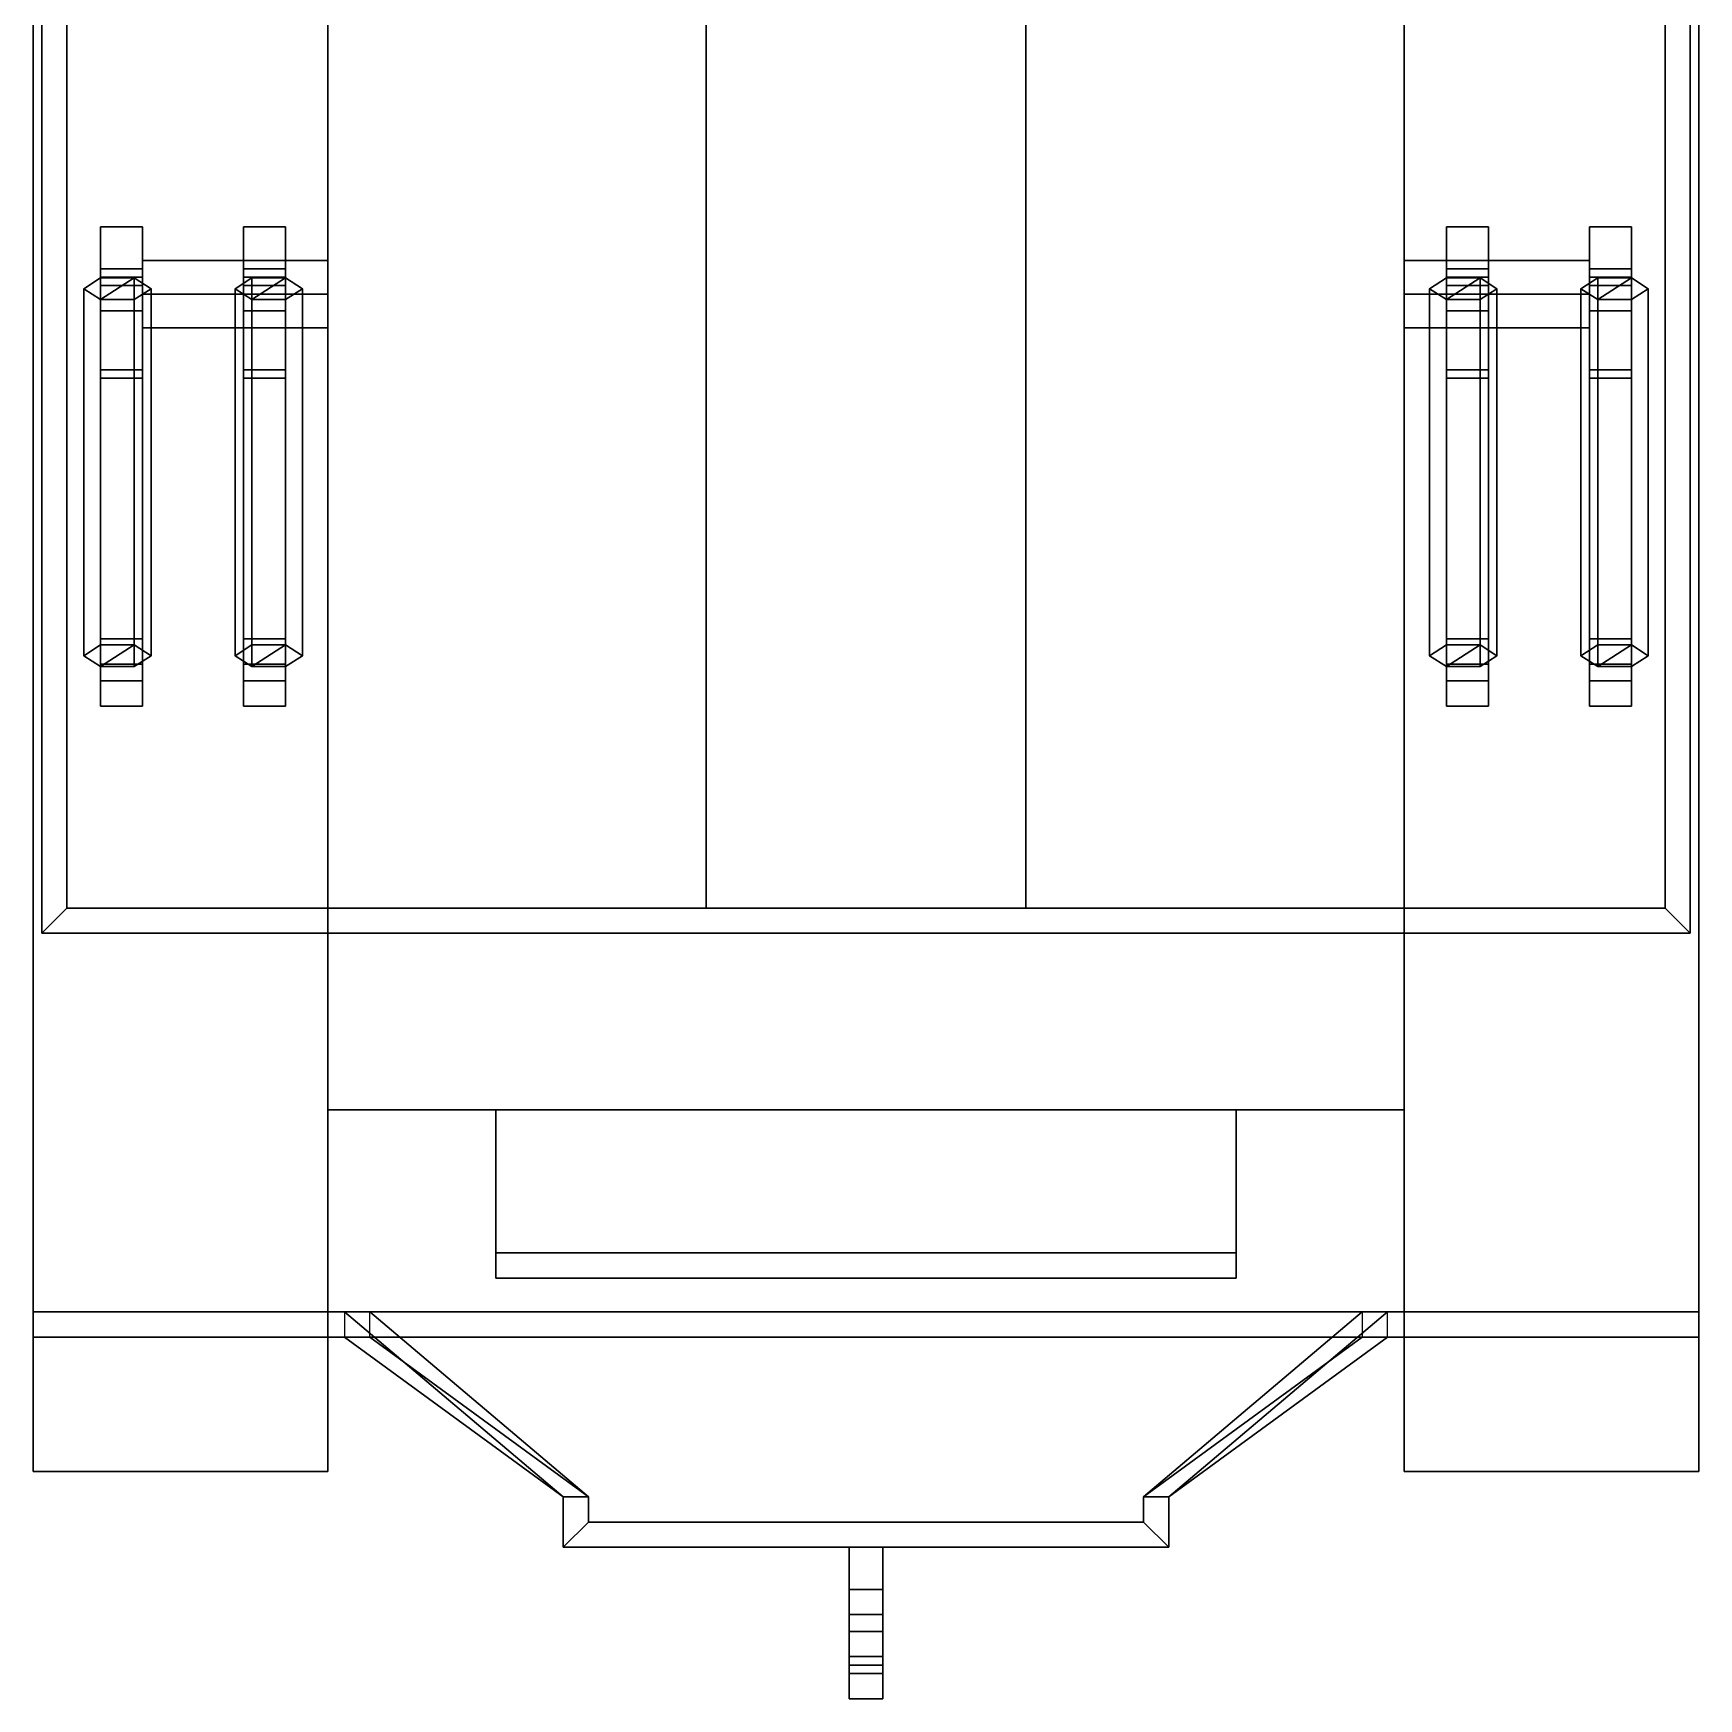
# Model space of a CAD drawing. Extents: x -1.1 to 1.1, y -2.12 to 1.84.
# Drawn here: x -0.99 to 0.99, y -2.12 to -0.14 of the extents above; entities that cross this region are included whole.
import ezdxf

# ---------------------------------------------------------------- set-up
doc = ezdxf.new("R2010")
doc.units = 0
doc.layers.get('0').update_dxf_attribs({"linetype": 'CONTINUOUS'})
doc.layers.add('SUSPENSION', color=5, linetype='CONTINUOUS')

msp = doc.modelspace()

# ---------------------------------------------------------------- linework, layer by layer
for points in [[(-0.64, 1.57, 0.37), (-0.64, -1.69, 0.84), (-0.64, 1.15, 0.75), (-0.64, 1.71, 0.66)], [(0.64, 1.15, 0.75), (0.64, -1.69, 0.84), (0.64, 1.57, 0.37), (0.64, 1.71, 0.66)], [(-0.99, -1.69, 0.84), (-0.99, -1.66, 0.87), (-0.99, 1.64, 0.87), (-0.99, 1.64, 0.84)], [(0.99, 1.64, 0.87), (0.99, -1.66, 0.87), (0.99, -1.69, 0.84), (0.99, 1.64, 0.84)], [(-0.64, 1.42, 0.29), (-0.64, -1.69, 0.29), (-0.64, -1.69, 0.84), (-0.64, 1.57, 0.37)], [(0.64, -1.69, 0.84), (0.64, -1.69, 0.29), (0.64, 1.42, 0.29), (0.64, 1.57, 0.37)], [(0.64, 1.42, 0.29), (0.64, -1.69, 0.29), (-0.64, -1.69, 0.29), (-0.64, 1.42, 0.29)], [(-0.64, 1.15, 0.75), (-0.64, -1.69, 0.84), (-0.64, 1.02, 0.84)], [(0.64, 1.02, 0.84), (0.64, -1.69, 0.84), (0.64, 1.15, 0.75), (0.64, 1.02, 0.84)], [(-0.99, 1.02, 0.87), (-0.99, -1.66, 0.87), (0.99, -1.66, 0.87), (0.99, 1.02, 0.87)], [(0.99, 1.02, 0.84), (0.99, -1.66, 0.84), (-0.99, -1.66, 0.84), (-0.99, 1.02, 0.84)], [(-0.98, 0.31, 1.49), (-0.98, 0.31, 0.87), (-0.98, -1.21, 0.87), (-0.98, -1.21, 1.49)], [(-0.98, -1.21, 1.49), (-0.95, -1.18, 1.49), (-0.95, 0.28, 1.49), (-0.98, 0.31, 1.49)], [(0.95, -1.18, 1.49), (0.98, -1.21, 1.49), (0.98, 0.31, 1.49), (0.95, 0.28, 1.49)], [(0.98, -1.21, 1.49), (0.98, -1.21, 0.87), (0.98, 0.31, 0.87), (0.98, 0.31, 1.49)], [(-0.95, -1.18, 1.49), (-0.95, -1.18, 0.87), (-0.95, 0.28, 0.87), (-0.95, 0.28, 1.49)], [(-0.64, -1.18, 0.97), (-0.19, -1.18, 0.97), (-0.19, 0.28, 0.97), (-0.64, 0.28, 0.97)], [(-0.19, 0.28, 0.97), (-0.19, -1.18, 0.97), (-0.19, -1.18, 0.87), (-0.19, 0.28, 0.87)], [(0.19, -1.18, 0.97), (0.64, -1.18, 0.97), (0.64, 0.28, 0.97), (0.19, 0.28, 0.97)], [(0.19, 0.28, 0.87), (0.19, -1.18, 0.87), (0.19, -1.18, 0.97), (0.19, 0.28, 0.97)], [(0.95, 0.28, 1.49), (0.95, 0.28, 0.87), (0.95, -1.18, 0.87), (0.95, -1.18, 1.49)], [(-0.95, -1.18, 1.49), (-0.98, -1.21, 1.49), (0.98, -1.21, 1.49), (0.95, -1.18, 1.49)], [(0.95, -1.18, 1.49), (0.95, -1.18, 0.87), (-0.95, -1.18, 0.87), (-0.95, -1.18, 1.49)], [(-0.98, -1.21, 1.49), (-0.98, -1.21, 0.87), (0.98, -1.21, 0.87), (0.98, -1.21, 1.49)], [(-0.64, -1.21, 0.87), (-0.64, -1.42, 0.87), (-0.64, -1.42, 1.34), (-0.64, -1.21, 1.34)], [(-0.64, -1.21, 1.34), (-0.64, -1.42, 1.34), (0.64, -1.42, 1.34), (0.64, -1.21, 1.34)], [(0.64, -1.42, 1.34), (0.64, -1.42, 0.87), (0.64, -1.21, 0.87), (0.64, -1.21, 1.34)], [(-0.64, -1.42, 1.34), (-0.64, -1.42, 0.87), (0.64, -1.42, 0.87), (0.64, -1.42, 1.34)], [(-0.44, -1.42, 0.99), (-0.44, -1.59, 1.04), (-0.44, -1.62, 1.32), (-0.44, -1.42, 1.32)], [(-0.44, -1.42, 1.32), (-0.44, -1.62, 1.32), (0.44, -1.62, 1.32), (0.44, -1.42, 1.32)], [(0.44, -1.42, 0.99), (0.44, -1.59, 1.04), (-0.44, -1.59, 1.04), (-0.44, -1.42, 0.99)], [(0.44, -1.62, 1.32), (0.44, -1.59, 1.04), (0.44, -1.42, 0.99), (0.44, -1.42, 1.32)], [(-0.44, -1.62, 1.32), (-0.44, -1.59, 1.04), (0.44, -1.59, 1.04), (0.44, -1.62, 1.32)], [(0.99, -1.69, 0.84), (0.99, -1.66, 0.87), (-0.99, -1.66, 0.87), (-0.99, -1.69, 0.84)], [(-0.99, -1.66, 0.87), (-0.99, -1.85, 0.73), (-0.64, -1.85, 0.73), (-0.64, -1.66, 0.87)], [(-0.99, -1.85, 0.62), (-0.99, -1.85, 0.73), (-0.99, -1.66, 0.87), (-0.99, -1.69, 0.84)], [(-0.99, -1.69, 0.84), (-0.99, -1.66, 0.87), (-0.64, -1.66, 0.87), (-0.64, -1.69, 0.84)], [(-0.64, -1.66, 0.87), (-0.64, -1.85, 0.73), (-0.64, -1.85, 0.62), (-0.64, -1.69, 0.84)], [(-0.62, -1.66, 0.87), (-0.62, -1.69, 0.73), (-0.36, -1.88, 0.89), (-0.36, -1.88, 0.99)], [(-0.36, -1.88, 0.99), (-0.33, -1.88, 0.99), (-0.59, -1.66, 0.87), (-0.62, -1.66, 0.87)], [(-0.33, -1.88, 0.99), (-0.33, -1.88, 0.89), (-0.59, -1.69, 0.73), (-0.59, -1.66, 0.87)], [(0.59, -1.66, 0.87), (0.59, -1.69, 0.73), (0.33, -1.88, 0.89), (0.33, -1.88, 0.99)], [(0.33, -1.88, 0.99), (0.36, -1.88, 0.99), (0.62, -1.66, 0.87), (0.59, -1.66, 0.87)], [(0.36, -1.88, 0.99), (0.36, -1.88, 0.89), (0.62, -1.69, 0.73), (0.62, -1.66, 0.87)], [(0.64, -1.66, 0.87), (0.64, -1.85, 0.73), (0.99, -1.85, 0.73), (0.99, -1.66, 0.87)], [(0.64, -1.85, 0.62), (0.64, -1.85, 0.73), (0.64, -1.66, 0.87), (0.64, -1.69, 0.84)], [(0.64, -1.69, 0.84), (0.64, -1.66, 0.87), (0.99, -1.66, 0.87), (0.99, -1.69, 0.84)], [(0.99, -1.66, 0.87), (0.99, -1.85, 0.73), (0.99, -1.85, 0.62), (0.99, -1.69, 0.84)], [(-0.64, -1.69, 0.84), (-0.64, -1.85, 0.62), (-0.99, -1.85, 0.62), (-0.99, -1.69, 0.84)], [(-0.64, -1.69, 0.84), (-0.64, -1.69, 0.29), (0.64, -1.69, 0.29), (0.64, -1.69, 0.84)], [(-0.62, -1.69, 0.73), (-0.59, -1.69, 0.73), (-0.33, -1.88, 0.89), (-0.36, -1.88, 0.89)], [(0.59, -1.69, 0.73), (0.62, -1.69, 0.73), (0.36, -1.88, 0.89), (0.33, -1.88, 0.89)], [(0.99, -1.69, 0.84), (0.99, -1.85, 0.62), (0.64, -1.85, 0.62), (0.64, -1.69, 0.84)], [(-0.99, -1.85, 0.73), (-0.99, -1.85, 0.62), (-0.64, -1.85, 0.62), (-0.64, -1.85, 0.73)], [(0.64, -1.85, 0.73), (0.64, -1.85, 0.62), (0.99, -1.85, 0.62), (0.99, -1.85, 0.73)], [(-0.36, -1.88, 0.99), (-0.36, -1.88, 0.89), (-0.36, -1.94, 0.89), (-0.36, -1.94, 0.99)], [(-0.36, -1.88, 0.89), (-0.33, -1.88, 0.89), (-0.33, -1.91, 0.89), (-0.36, -1.94, 0.89)], [(-0.36, -1.94, 0.99), (-0.33, -1.91, 0.99), (-0.33, -1.88, 0.99), (-0.36, -1.88, 0.99)], [(-0.33, -1.91, 0.99), (-0.33, -1.91, 0.89), (-0.33, -1.88, 0.89), (-0.33, -1.88, 0.99)], [(0.33, -1.88, 0.89), (0.36, -1.88, 0.89), (0.36, -1.94, 0.89), (0.33, -1.91, 0.89)], [(0.33, -1.88, 0.99), (0.33, -1.88, 0.89), (0.33, -1.91, 0.89), (0.33, -1.91, 0.99)], [(0.33, -1.91, 0.99), (0.36, -1.94, 0.99), (0.36, -1.88, 0.99), (0.33, -1.88, 0.99)], [(0.36, -1.94, 0.99), (0.36, -1.94, 0.89), (0.36, -1.88, 0.89), (0.36, -1.88, 0.99)], [(0.33, -1.91, 0.89), (0.36, -1.94, 0.89), (-0.36, -1.94, 0.89), (-0.33, -1.91, 0.89)], [(-0.33, -1.91, 0.99), (-0.36, -1.94, 0.99), (0.36, -1.94, 0.99), (0.33, -1.91, 0.99)], [(0.33, -1.91, 0.99), (0.33, -1.91, 0.89), (-0.33, -1.91, 0.89), (-0.33, -1.91, 0.99)], [(-0.36, -1.94, 0.99), (-0.36, -1.94, 0.89), (0.36, -1.94, 0.89), (0.36, -1.94, 0.99)], [(-0.02, -1.99, 1.04), (0.02, -1.99, 1.04), (0.02, -1.94, 0.99), (-0.02, -1.94, 0.99)], [(-0.02, -1.94, 0.89), (0.02, -1.94, 0.89), (0.02, -1.99, 0.84), (-0.02, -1.99, 0.84)], [(-0.02, -1.94, 0.99), (-0.02, -1.94, 0.89), (-0.02, -1.99, 0.84), (-0.02, -1.99, 1.04)], [(0.02, -1.99, 1.04), (0.02, -1.99, 0.84), (0.02, -1.94, 0.89), (0.02, -1.94, 0.99)], [(-0.02, -2.02, 0.91), (0.02, -2.02, 0.91), (0.02, -1.99, 0.94), (-0.02, -1.99, 0.94)], [(-0.02, -1.99, 0.84), (0.02, -1.99, 0.84), (0.02, -2.02, 0.83), (-0.02, -2.02, 0.83)], [(-0.02, -1.99, 0.94), (-0.02, -1.99, 0.84), (-0.02, -2.02, 0.83), (-0.02, -2.02, 0.91)], [(-0.02, -1.99, 0.94), (0.02, -1.99, 0.94), (0.02, -1.99, 1.04), (-0.02, -1.99, 1.04)], [(0.02, -2.02, 0.91), (0.02, -2.02, 0.83), (0.02, -1.99, 0.84), (0.02, -1.99, 0.94)], [(-0.02, -2.02, 0.87), (-0.02, -2.02, 0.83), (-0.02, -2.04, 0.83), (-0.02, -2.04, 0.87)], [(-0.02, -2.04, 0.87), (0.02, -2.04, 0.87), (0.02, -2.02, 0.87), (-0.02, -2.02, 0.87)], [(-0.02, -2.02, 0.83), (0.02, -2.02, 0.83), (0.02, -2.04, 0.83), (-0.02, -2.04, 0.83)], [(-0.02, -2.02, 0.87), (0.02, -2.02, 0.87), (0.02, -2.02, 0.91), (-0.02, -2.02, 0.91)], [(0.02, -2.04, 0.87), (0.02, -2.04, 0.83), (0.02, -2.02, 0.83), (0.02, -2.02, 0.87)], [(-0.02, -2.04, 0.89), (-0.02, -2.04, 0.83), (-0.02, -2.09, 0.85), (-0.02, -2.07, 0.91)], [(-0.02, -2.07, 0.91), (0.02, -2.07, 0.91), (0.02, -2.04, 0.89), (-0.02, -2.04, 0.89)], [(-0.02, -2.04, 0.83), (0.02, -2.04, 0.83), (0.02, -2.09, 0.85), (-0.02, -2.09, 0.85)], [(-0.02, -2.04, 0.89), (0.02, -2.04, 0.89), (0.02, -2.04, 0.87), (-0.02, -2.04, 0.87)], [(0.02, -2.07, 0.91), (0.02, -2.09, 0.85), (0.02, -2.04, 0.83), (0.02, -2.04, 0.89)], [(-0.02, -2.07, 0.91), (-0.02, -2.09, 0.85), (-0.02, -2.12, 0.91), (-0.02, -2.08, 0.99)], [(-0.02, -2.08, 0.99), (0.02, -2.08, 0.99), (0.02, -2.07, 0.91), (-0.02, -2.07, 0.91)], [(0.02, -2.08, 0.99), (0.02, -2.12, 0.91), (0.02, -2.09, 0.85), (0.02, -2.07, 0.91)], [(-0.02, -2.12, 0.91), (0.02, -2.12, 0.91), (0.02, -2.08, 0.99), (-0.02, -2.08, 0.99)], [(-0.02, -2.09, 0.85), (0.02, -2.09, 0.85), (0.02, -2.12, 0.91), (-0.02, -2.12, 0.91)]]:
    msp.add_3dface(points)
at = {"layer": 'SUSPENSION'}
for points in [[(-0.91, -0.37, 0.41), (-0.91, -0.37, 0.48), (-0.86, -0.37, 0.48), (-0.86, -0.37, 0.41)], [(-0.91, -0.42, 0.58), (-0.91, -0.37, 0.48), (-0.91, -0.37, 0.41), (-0.91, -0.44, 0.52)], [(-0.91, -0.44, 0.52), (-0.91, -0.37, 0.41), (-0.91, -0.43, 0.33), (-0.91, -0.47, 0.41)], [(-0.91, -0.43, 0.33), (-0.91, -0.37, 0.41), (-0.86, -0.37, 0.41), (-0.86, -0.43, 0.33)], [(-0.86, -0.42, 0.58), (-0.86, -0.37, 0.48), (-0.91, -0.37, 0.48), (-0.91, -0.42, 0.58)], [(-0.86, -0.37, 0.41), (-0.86, -0.37, 0.48), (-0.86, -0.42, 0.58), (-0.86, -0.44, 0.52)], [(-0.86, -0.43, 0.33), (-0.86, -0.37, 0.41), (-0.86, -0.44, 0.52), (-0.86, -0.47, 0.41)], [(-0.74, -0.37, 0.41), (-0.74, -0.37, 0.48), (-0.69, -0.37, 0.48), (-0.69, -0.37, 0.41)], [(-0.74, -0.42, 0.58), (-0.74, -0.37, 0.48), (-0.74, -0.37, 0.41), (-0.74, -0.44, 0.52)], [(-0.74, -0.44, 0.52), (-0.74, -0.37, 0.41), (-0.74, -0.43, 0.33), (-0.74, -0.47, 0.41)], [(-0.74, -0.43, 0.33), (-0.74, -0.37, 0.41), (-0.69, -0.37, 0.41), (-0.69, -0.43, 0.33)], [(-0.69, -0.42, 0.58), (-0.69, -0.37, 0.48), (-0.74, -0.37, 0.48), (-0.74, -0.42, 0.58)], [(-0.69, -0.37, 0.41), (-0.69, -0.37, 0.48), (-0.69, -0.42, 0.58), (-0.69, -0.44, 0.52)], [(-0.69, -0.43, 0.33), (-0.69, -0.37, 0.41), (-0.69, -0.44, 0.52), (-0.69, -0.47, 0.41)], [(0.69, -0.44, 0.52), (0.69, -0.37, 0.41), (0.69, -0.43, 0.33), (0.69, -0.47, 0.41)], [(0.69, -0.42, 0.58), (0.69, -0.37, 0.48), (0.69, -0.37, 0.41), (0.69, -0.44, 0.52)], [(0.69, -0.37, 0.41), (0.69, -0.37, 0.48), (0.74, -0.37, 0.48), (0.74, -0.37, 0.41)], [(0.69, -0.43, 0.33), (0.69, -0.37, 0.41), (0.74, -0.37, 0.41), (0.74, -0.43, 0.33)], [(0.74, -0.42, 0.58), (0.74, -0.37, 0.48), (0.69, -0.37, 0.48), (0.69, -0.42, 0.58)], [(0.74, -0.43, 0.33), (0.74, -0.37, 0.41), (0.74, -0.44, 0.52), (0.74, -0.47, 0.41)], [(0.74, -0.37, 0.41), (0.74, -0.37, 0.48), (0.74, -0.42, 0.58), (0.74, -0.44, 0.52)], [(0.86, -0.44, 0.52), (0.86, -0.37, 0.41), (0.86, -0.43, 0.33), (0.86, -0.47, 0.41)], [(0.86, -0.43, 0.33), (0.86, -0.37, 0.41), (0.91, -0.37, 0.41), (0.91, -0.43, 0.33)], [(0.86, -0.42, 0.58), (0.86, -0.37, 0.48), (0.86, -0.37, 0.41), (0.86, -0.44, 0.52)], [(0.91, -0.42, 0.58), (0.91, -0.37, 0.48), (0.86, -0.37, 0.48), (0.86, -0.42, 0.58)], [(0.86, -0.37, 0.41), (0.86, -0.37, 0.48), (0.91, -0.37, 0.48), (0.91, -0.37, 0.41)], [(0.91, -0.43, 0.33), (0.91, -0.37, 0.41), (0.91, -0.44, 0.52), (0.91, -0.47, 0.41)], [(0.91, -0.37, 0.41), (0.91, -0.37, 0.48), (0.91, -0.42, 0.58), (0.91, -0.44, 0.52)], [(-0.64, -0.45, 0.41), (-0.64, -0.41, 0.37), (-0.86, -0.41, 0.37), (-0.86, -0.45, 0.41)], [(-0.64, -0.41, 0.37), (-0.64, -0.45, 0.33), (-0.86, -0.45, 0.33), (-0.86, -0.41, 0.37)], [(0.86, -0.41, 0.37), (0.86, -0.45, 0.33), (0.64, -0.45, 0.33), (0.64, -0.41, 0.37)], [(0.86, -0.45, 0.41), (0.86, -0.41, 0.37), (0.64, -0.41, 0.37), (0.64, -0.45, 0.41)], [(-0.91, -0.8671, 0.3578), (-0.93, -0.88, 0.39), (-0.93, -0.4436, 0.5645), (-0.91, -0.4307, 0.5324)], [(-0.91, -0.4307, 0.5324), (-0.93, -0.4436, 0.5645), (-0.91, -0.4565, 0.5967), (-0.87, -0.4307, 0.5324)], [(-0.86, -0.44, 0.52), (-0.86, -0.42, 0.58), (-0.91, -0.42, 0.58), (-0.91, -0.44, 0.52)], [(-0.91, -0.54, 0.28), (-0.91, -0.43, 0.33), (-0.86, -0.43, 0.33), (-0.86, -0.54, 0.28)], [(-0.91, -0.47, 0.41), (-0.91, -0.43, 0.33), (-0.91, -0.54, 0.28), (-0.91, -0.55, 0.35)], [(-0.87, -0.8671, 0.3578), (-0.91, -0.8671, 0.3578), (-0.91, -0.4307, 0.5324), (-0.87, -0.4307, 0.5324)], [(-0.87, -0.4307, 0.5324), (-0.91, -0.4565, 0.5967), (-0.87, -0.4565, 0.5967), (-0.85, -0.4436, 0.5645)], [(-0.85, -0.88, 0.39), (-0.87, -0.8671, 0.3578), (-0.87, -0.4307, 0.5324), (-0.85, -0.4436, 0.5645)], [(-0.86, -0.54, 0.28), (-0.86, -0.43, 0.33), (-0.86, -0.47, 0.41), (-0.86, -0.55, 0.35)], [(-0.73, -0.8671, 0.3578), (-0.75, -0.88, 0.39), (-0.75, -0.4436, 0.5645), (-0.73, -0.4307, 0.5324)], [(-0.73, -0.4307, 0.5324), (-0.75, -0.4436, 0.5645), (-0.73, -0.4565, 0.5967), (-0.69, -0.4307, 0.5324)], [(-0.69, -0.44, 0.52), (-0.69, -0.42, 0.58), (-0.74, -0.42, 0.58), (-0.74, -0.44, 0.52)], [(-0.74, -0.54, 0.28), (-0.74, -0.43, 0.33), (-0.69, -0.43, 0.33), (-0.69, -0.54, 0.28)], [(-0.74, -0.47, 0.41), (-0.74, -0.43, 0.33), (-0.74, -0.54, 0.28), (-0.74, -0.55, 0.35)], [(-0.69, -0.8671, 0.3578), (-0.73, -0.8671, 0.3578), (-0.73, -0.4307, 0.5324), (-0.69, -0.4307, 0.5324)], [(-0.69, -0.4307, 0.5324), (-0.73, -0.4565, 0.5967), (-0.69, -0.4565, 0.5967), (-0.67, -0.4436, 0.5645)], [(-0.69, -0.54, 0.28), (-0.69, -0.43, 0.33), (-0.69, -0.47, 0.41), (-0.69, -0.55, 0.35)], [(-0.67, -0.88, 0.39), (-0.69, -0.8671, 0.3578), (-0.69, -0.4307, 0.5324), (-0.67, -0.4436, 0.5645)], [(0.69, -0.8671, 0.3578), (0.67, -0.88, 0.39), (0.67, -0.4436, 0.5645), (0.69, -0.4307, 0.5324)], [(0.69, -0.4307, 0.5324), (0.67, -0.4436, 0.5645), (0.69, -0.4565, 0.5967), (0.73, -0.4307, 0.5324)], [(0.74, -0.44, 0.52), (0.74, -0.42, 0.58), (0.69, -0.42, 0.58), (0.69, -0.44, 0.52)], [(0.69, -0.47, 0.41), (0.69, -0.43, 0.33), (0.69, -0.54, 0.28), (0.69, -0.55, 0.35)], [(0.69, -0.54, 0.28), (0.69, -0.43, 0.33), (0.74, -0.43, 0.33), (0.74, -0.54, 0.28)], [(0.73, -0.8671, 0.3578), (0.69, -0.8671, 0.3578), (0.69, -0.4307, 0.5324), (0.73, -0.4307, 0.5324)], [(0.73, -0.4307, 0.5324), (0.69, -0.4565, 0.5967), (0.73, -0.4565, 0.5967), (0.75, -0.4436, 0.5645)], [(0.75, -0.88, 0.39), (0.73, -0.8671, 0.3578), (0.73, -0.4307, 0.5324), (0.75, -0.4436, 0.5645)], [(0.74, -0.54, 0.28), (0.74, -0.43, 0.33), (0.74, -0.47, 0.41), (0.74, -0.55, 0.35)], [(0.87, -0.8671, 0.3578), (0.85, -0.88, 0.39), (0.85, -0.4436, 0.5645), (0.87, -0.4307, 0.5324)], [(0.87, -0.4307, 0.5324), (0.85, -0.4436, 0.5645), (0.87, -0.4565, 0.5967), (0.91, -0.4307, 0.5324)], [(0.91, -0.44, 0.52), (0.91, -0.42, 0.58), (0.86, -0.42, 0.58), (0.86, -0.44, 0.52)], [(0.86, -0.47, 0.41), (0.86, -0.43, 0.33), (0.86, -0.54, 0.28), (0.86, -0.55, 0.35)], [(0.86, -0.54, 0.28), (0.86, -0.43, 0.33), (0.91, -0.43, 0.33), (0.91, -0.54, 0.28)], [(0.91, -0.8671, 0.3578), (0.87, -0.8671, 0.3578), (0.87, -0.4307, 0.5324), (0.91, -0.4307, 0.5324)], [(0.91, -0.4307, 0.5324), (0.87, -0.4565, 0.5967), (0.91, -0.4565, 0.5967), (0.93, -0.4436, 0.5645)], [(0.91, -0.54, 0.28), (0.91, -0.43, 0.33), (0.91, -0.47, 0.41), (0.91, -0.55, 0.35)], [(0.93, -0.88, 0.39), (0.91, -0.8671, 0.3578), (0.91, -0.4307, 0.5324), (0.93, -0.4436, 0.5645)], [(-0.93, -0.88, 0.39), (-0.91, -0.8929, 0.4222), (-0.91, -0.4565, 0.5967), (-0.93, -0.4436, 0.5645)], [(-0.86, -0.47, 0.41), (-0.86, -0.44, 0.52), (-0.91, -0.44, 0.52), (-0.91, -0.47, 0.41)], [(-0.87, -0.8929, 0.4222), (-0.85, -0.88, 0.39), (-0.85, -0.4436, 0.5645), (-0.87, -0.4565, 0.5967)], [(-0.64, -0.49, 0.37), (-0.64, -0.45, 0.41), (-0.86, -0.45, 0.41), (-0.86, -0.49, 0.37)], [(-0.64, -0.45, 0.33), (-0.64, -0.49, 0.37), (-0.86, -0.49, 0.37), (-0.86, -0.45, 0.33)], [(-0.75, -0.88, 0.39), (-0.73, -0.8929, 0.4222), (-0.73, -0.4565, 0.5967), (-0.75, -0.4436, 0.5645)], [(-0.69, -0.47, 0.41), (-0.69, -0.44, 0.52), (-0.74, -0.44, 0.52), (-0.74, -0.47, 0.41)], [(-0.69, -0.8929, 0.4222), (-0.67, -0.88, 0.39), (-0.67, -0.4436, 0.5645), (-0.69, -0.4565, 0.5967)], [(0.86, -0.45, 0.33), (0.86, -0.49, 0.37), (0.64, -0.49, 0.37), (0.64, -0.45, 0.33)], [(0.86, -0.49, 0.37), (0.86, -0.45, 0.41), (0.64, -0.45, 0.41), (0.64, -0.49, 0.37)], [(0.67, -0.88, 0.39), (0.69, -0.8929, 0.4222), (0.69, -0.4565, 0.5967), (0.67, -0.4436, 0.5645)], [(0.74, -0.47, 0.41), (0.74, -0.44, 0.52), (0.69, -0.44, 0.52), (0.69, -0.47, 0.41)], [(0.73, -0.8929, 0.4222), (0.75, -0.88, 0.39), (0.75, -0.4436, 0.5645), (0.73, -0.4565, 0.5967)], [(0.85, -0.88, 0.39), (0.87, -0.8929, 0.4222), (0.87, -0.4565, 0.5967), (0.85, -0.4436, 0.5645)], [(0.91, -0.47, 0.41), (0.91, -0.44, 0.52), (0.86, -0.44, 0.52), (0.86, -0.47, 0.41)], [(0.91, -0.8929, 0.4222), (0.93, -0.88, 0.39), (0.93, -0.4436, 0.5645), (0.91, -0.4565, 0.5967)], [(-0.91, -0.8929, 0.4222), (-0.87, -0.8929, 0.4222), (-0.87, -0.4565, 0.5967), (-0.91, -0.4565, 0.5967)], [(-0.86, -0.55, 0.35), (-0.86, -0.47, 0.41), (-0.91, -0.47, 0.41), (-0.91, -0.55, 0.35)], [(-0.69, -0.55, 0.35), (-0.69, -0.47, 0.41), (-0.74, -0.47, 0.41), (-0.74, -0.55, 0.35)], [(-0.73, -0.8929, 0.4222), (-0.69, -0.8929, 0.4222), (-0.69, -0.4565, 0.5967), (-0.73, -0.4565, 0.5967)], [(0.69, -0.8929, 0.4222), (0.73, -0.8929, 0.4222), (0.73, -0.4565, 0.5967), (0.69, -0.4565, 0.5967)], [(0.74, -0.55, 0.35), (0.74, -0.47, 0.41), (0.69, -0.47, 0.41), (0.69, -0.55, 0.35)], [(0.91, -0.55, 0.35), (0.91, -0.47, 0.41), (0.86, -0.47, 0.41), (0.86, -0.55, 0.35)], [(0.87, -0.8929, 0.4222), (0.91, -0.8929, 0.4222), (0.91, -0.4565, 0.5967), (0.87, -0.4565, 0.5967)], [(-0.91, -0.55, 0.35), (-0.91, -0.54, 0.28), (-0.91, -0.91, 0.28), (-0.91, -0.86, 0.35)], [(-0.91, -0.91, 0.28), (-0.91, -0.54, 0.28), (-0.86, -0.54, 0.28), (-0.86, -0.91, 0.28)], [(-0.86, -0.86, 0.35), (-0.86, -0.55, 0.35), (-0.91, -0.55, 0.35), (-0.91, -0.86, 0.35)], [(-0.86, -0.91, 0.28), (-0.86, -0.54, 0.28), (-0.86, -0.55, 0.35), (-0.86, -0.86, 0.35)], [(-0.74, -0.55, 0.35), (-0.74, -0.54, 0.28), (-0.74, -0.91, 0.28), (-0.74, -0.86, 0.35)], [(-0.74, -0.91, 0.28), (-0.74, -0.54, 0.28), (-0.69, -0.54, 0.28), (-0.69, -0.91, 0.28)], [(-0.69, -0.86, 0.35), (-0.69, -0.55, 0.35), (-0.74, -0.55, 0.35), (-0.74, -0.86, 0.35)], [(-0.69, -0.91, 0.28), (-0.69, -0.54, 0.28), (-0.69, -0.55, 0.35), (-0.69, -0.86, 0.35)], [(0.69, -0.91, 0.28), (0.69, -0.54, 0.28), (0.74, -0.54, 0.28), (0.74, -0.91, 0.28)], [(0.69, -0.55, 0.35), (0.69, -0.54, 0.28), (0.69, -0.91, 0.28), (0.69, -0.86, 0.35)], [(0.74, -0.86, 0.35), (0.74, -0.55, 0.35), (0.69, -0.55, 0.35), (0.69, -0.86, 0.35)], [(0.74, -0.91, 0.28), (0.74, -0.54, 0.28), (0.74, -0.55, 0.35), (0.74, -0.86, 0.35)], [(0.86, -0.55, 0.35), (0.86, -0.54, 0.28), (0.86, -0.91, 0.28), (0.86, -0.86, 0.35)], [(0.86, -0.91, 0.28), (0.86, -0.54, 0.28), (0.91, -0.54, 0.28), (0.91, -0.91, 0.28)], [(0.91, -0.86, 0.35), (0.91, -0.55, 0.35), (0.86, -0.55, 0.35), (0.86, -0.86, 0.35)], [(0.91, -0.91, 0.28), (0.91, -0.54, 0.28), (0.91, -0.55, 0.35), (0.91, -0.86, 0.35)], [(-0.87, -0.8671, 0.3578), (-0.91, -0.8929, 0.4222), (-0.93, -0.88, 0.39), (-0.91, -0.8671, 0.3578)], [(-0.91, -0.86, 0.35), (-0.91, -0.91, 0.28), (-0.91, -0.94, 0.36), (-0.91, -0.89, 0.42)], [(-0.86, -0.89, 0.42), (-0.86, -0.86, 0.35), (-0.91, -0.86, 0.35), (-0.91, -0.89, 0.42)], [(-0.85, -0.88, 0.39), (-0.87, -0.8929, 0.4222), (-0.91, -0.8929, 0.4222), (-0.87, -0.8671, 0.3578)], [(-0.86, -0.94, 0.36), (-0.86, -0.91, 0.28), (-0.86, -0.86, 0.35), (-0.86, -0.89, 0.42)], [(-0.69, -0.8671, 0.3578), (-0.73, -0.8929, 0.4222), (-0.75, -0.88, 0.39), (-0.73, -0.8671, 0.3578)], [(-0.74, -0.86, 0.35), (-0.74, -0.91, 0.28), (-0.74, -0.94, 0.36), (-0.74, -0.89, 0.42)], [(-0.69, -0.89, 0.42), (-0.69, -0.86, 0.35), (-0.74, -0.86, 0.35), (-0.74, -0.89, 0.42)], [(-0.67, -0.88, 0.39), (-0.69, -0.8929, 0.4222), (-0.73, -0.8929, 0.4222), (-0.69, -0.8671, 0.3578)], [(-0.69, -0.94, 0.36), (-0.69, -0.91, 0.28), (-0.69, -0.86, 0.35), (-0.69, -0.89, 0.42)], [(0.73, -0.8671, 0.3578), (0.69, -0.8929, 0.4222), (0.67, -0.88, 0.39), (0.69, -0.8671, 0.3578)], [(0.74, -0.89, 0.42), (0.74, -0.86, 0.35), (0.69, -0.86, 0.35), (0.69, -0.89, 0.42)], [(0.69, -0.86, 0.35), (0.69, -0.91, 0.28), (0.69, -0.94, 0.36), (0.69, -0.89, 0.42)], [(0.75, -0.88, 0.39), (0.73, -0.8929, 0.4222), (0.69, -0.8929, 0.4222), (0.73, -0.8671, 0.3578)], [(0.74, -0.94, 0.36), (0.74, -0.91, 0.28), (0.74, -0.86, 0.35), (0.74, -0.89, 0.42)], [(0.91, -0.8671, 0.3578), (0.87, -0.8929, 0.4222), (0.85, -0.88, 0.39), (0.87, -0.8671, 0.3578)], [(0.86, -0.86, 0.35), (0.86, -0.91, 0.28), (0.86, -0.94, 0.36), (0.86, -0.89, 0.42)], [(0.91, -0.89, 0.42), (0.91, -0.86, 0.35), (0.86, -0.86, 0.35), (0.86, -0.89, 0.42)], [(0.93, -0.88, 0.39), (0.91, -0.8929, 0.4222), (0.87, -0.8929, 0.4222), (0.91, -0.8671, 0.3578)], [(0.91, -0.94, 0.36), (0.91, -0.91, 0.28), (0.91, -0.86, 0.35), (0.91, -0.89, 0.42)], [(-0.91, -0.89, 0.42), (-0.91, -0.94, 0.36), (-0.86, -0.94, 0.36), (-0.86, -0.89, 0.42)], [(-0.74, -0.89, 0.42), (-0.74, -0.94, 0.36), (-0.69, -0.94, 0.36), (-0.69, -0.89, 0.42)], [(0.69, -0.89, 0.42), (0.69, -0.94, 0.36), (0.74, -0.94, 0.36), (0.74, -0.89, 0.42)], [(0.86, -0.89, 0.42), (0.86, -0.94, 0.36), (0.91, -0.94, 0.36), (0.91, -0.89, 0.42)], [(-0.91, -0.94, 0.36), (-0.91, -0.91, 0.28), (-0.86, -0.91, 0.28), (-0.86, -0.94, 0.36)], [(-0.74, -0.94, 0.36), (-0.74, -0.91, 0.28), (-0.69, -0.91, 0.28), (-0.69, -0.94, 0.36)], [(0.69, -0.94, 0.36), (0.69, -0.91, 0.28), (0.74, -0.91, 0.28), (0.74, -0.94, 0.36)], [(0.86, -0.94, 0.36), (0.86, -0.91, 0.28), (0.91, -0.91, 0.28), (0.91, -0.94, 0.36)]]:
    msp.add_3dface(points, dxfattribs=at)

doc.saveas('drawing.dxf')
